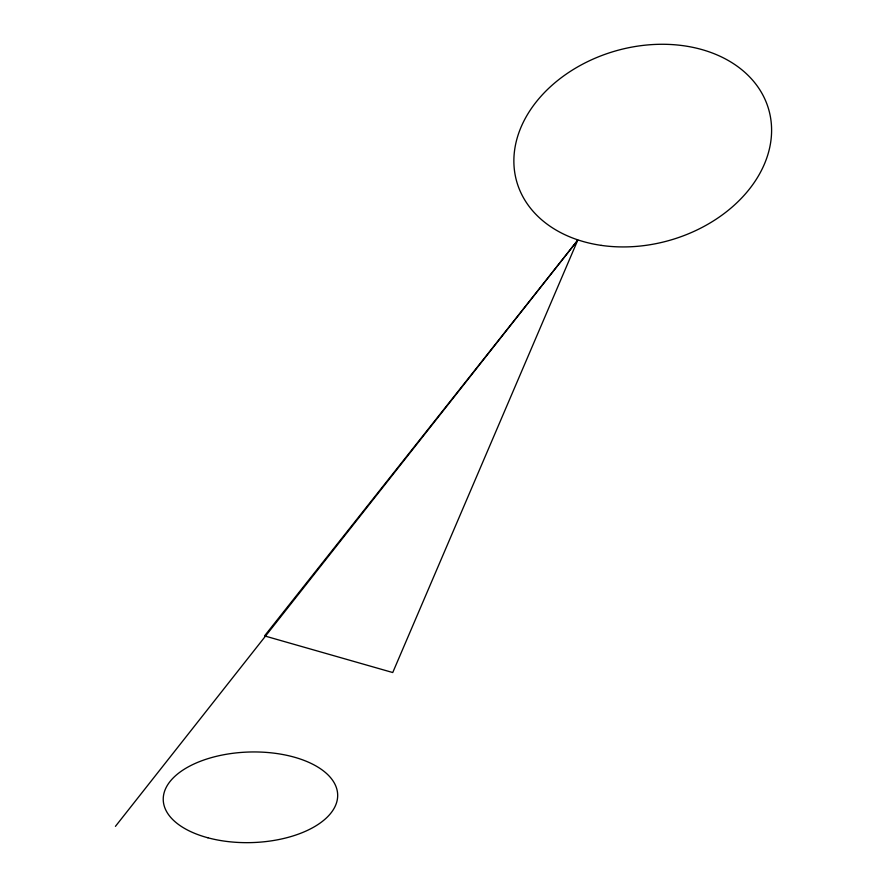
<?xml version="1.0" encoding="UTF-8"?>
<svg xmlns="http://www.w3.org/2000/svg" width="887" height="887" viewBox="0 0 887 887"><rect width="100%" height="100%" fill="white"/><g stroke="black" fill="none" stroke-linecap="round" stroke-linejoin="round"><path stroke-width="1.33" d="M577.736 240.211L392.741 672.534L264.548 635.901L577.736 240.211L115.432 826.362M207.891 837.783A87.248 45.304 -1.7 0 0 337.67 794.785A87.248 45.304 -1.7 0 0 205.817 759.339A87.248 45.304 -1.7 0 0 207.891 837.783M601.164 245.366A131.054 98.49 -16 0 0 769.151 111.097A131.054 98.49 -16 0 0 557.868 80.351A131.054 98.49 -16 0 0 601.164 245.366"/></g></svg>
